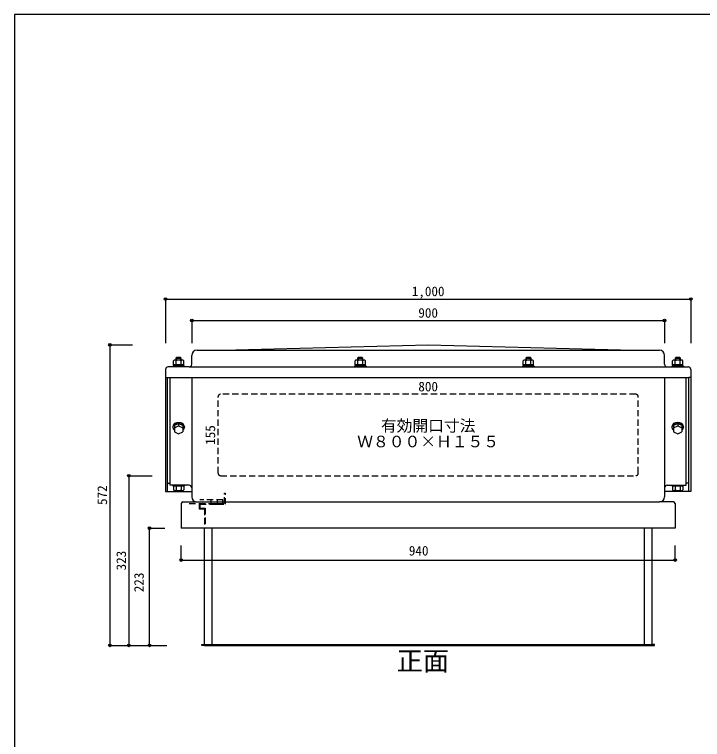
# Model space of a CAD drawing. Units: millimetres at full size, sheet at 1:10. Extents: x -10475 to 9199, y -10092 to 10143.
# Drawn here: x 5199 to 6508, y -288 to 1092 of the extents above; entities that cross this region are included whole.
import ezdxf
from ezdxf.enums import TextEntityAlignment as Align

# ---------------------------------------------------------------- set-up
doc = ezdxf.new("R2010")
doc.units = ezdxf.units.MM
doc.header["$LTSCALE"] = 10
doc.header["$PDMODE"] = 32
doc.header["$PDSIZE"] = 5
doc.linetypes.add('DASHED1', pattern=[1.8, 1.2, -0.6])
for name, color, linetype in [('0-0_FRP', 7, 'Continuous'), ('0-1_SUS', 7, 'Continuous'), ('0-3_開口寸法', 2, 'DASHED1'), ('0-8_FRP寸法', 3, 'Continuous'), ('0-F_図面枠', 7, 'Continuous'), ('3-8', 4, 'Continuous')]:
    doc.layers.add(name, color=color, linetype=linetype)
doc.styles.add('ＭＳ ゴシック', font='')
doc.styles.get('ＭＳ ゴシック').set_extended_font_data('MS Gothic')

msp = doc.modelspace()

# ---------------------------------------------------------------- linework, layer by layer
at = {"layer": '0-0_FRP', "color": 4}
for p, q in [((5536.2, 426.21), (5536.2, 443.21)), ((5546.2, 453.21), (6426.2, 453.21)), ((6436.2, 426.21), (6436.2, 443.21)), ((5515.4, 434.31), (5515.4, 438.72)), ((5861.11, 434.31), (5861.11, 438.72)), ((6181.11, 434.31), (6181.11, 438.72)), ((6465.4, 434.31), (6465.4, 438.72)), ((5486.2, 416.21), (5486.2, 401.21)), ((5531.2, 421.21), (5491.2, 421.21)), ((5531.2, 421.21), (6441.2, 421.21)), ((6441.2, 421.21), (6481.2, 421.21)), ((6486.2, 416.21), (6486.2, 401.21)), ((5486.2, 403.21), (5486.2, 184.21)), ((5486.2, 401.21), (6482.2, 401.21)), ((5490.2, 184.21), (5490.2, 401.21)), ((5495.2, 196.21), (5495.2, 401.21)), ((5536.2, 401.21), (5536.2, 369.21)), ((6436.2, 401.21), (6436.2, 369.21)), ((6477.2, 196.21), (6477.2, 401.21)), ((6486.2, 401.21), (6482.2, 401.21)), ((6482.2, 184.21), (6482.2, 401.21)), ((6486.2, 403.21), (6486.2, 184.21)), ((5536.2, 369.21), (5536.2, 218.21)), ((6436.2, 369.21), (6436.2, 218.21)), ((5536.2, 220.21), (5536.2, 174.21)), ((6436.2, 218.21), (6436.2, 174.21)), ((5492.15, 200.21), (5495.2, 200.21)), ((5511.2, 196.21), (5495.2, 196.21)), ((5531.2, 196.21), (5511.2, 196.21)), ((6441.2, 196.21), (6461.2, 196.21)), ((6461.2, 196.21), (6477.2, 196.21)), ((6480.2, 200.21), (6477.2, 200.21)), ((5516.2, 161.21), (5516.2, 114.21)), ((5519.2, 164.21), (5546.2, 164.21)), ((5526.2, 164.21), (6426.2, 164.21)), ((5546.2, 164.21), (5573.2, 164.21)), ((5546.2, 164.21), (5573.2, 164.21)), ((5585.2, 164.21), (5595.2, 164.21)), ((5585.2, 164.21), (5595.2, 164.21)), ((6453.2, 164.21), (6426.2, 164.21)), ((6456.2, 161.21), (6456.2, 114.21)), ((6456.2, 114.21), (5516.2, 114.21))]:
    msp.add_line(p, q, dxfattribs=at)
at = {"layer": '0-0_FRP'}
for p, q in [((5501.38, 425.31), (5501.38, 432.9)), ((5518.56, 434.31), (5503.84, 434.31)), ((5506.2, 437.92), (5516.2, 437.92)), ((5506.2, 437.92), (5506.2, 434.31)), ((5506.29, 425.31), (5506.29, 432.9)), ((5516.2, 437.92), (5514.7, 439.42)), ((5516.1, 425.31), (5516.1, 432.9)), ((5516.2, 434.31), (5516.2, 437.92)), ((5521.01, 425.31), (5521.01, 432.9)), ((5847.1, 425.31), (5847.1, 432.9)), ((5864.27, 434.31), (5849.55, 434.31)), ((5851.91, 437.92), (5861.91, 437.92)), ((5851.91, 437.92), (5851.91, 434.31)), ((5852.01, 425.31), (5852.01, 432.9)), ((5861.91, 437.92), (5860.41, 439.42)), ((5861.82, 425.31), (5861.82, 432.9)), ((5861.91, 434.31), (5861.91, 437.92)), ((5866.73, 425.31), (5866.73, 432.9)), ((6167.1, 425.31), (6167.1, 432.9)), ((6184.27, 434.31), (6169.55, 434.31)), ((6171.91, 437.92), (6181.91, 437.92)), ((6171.91, 437.92), (6171.91, 434.31)), ((6172.01, 425.31), (6172.01, 432.9)), ((6181.91, 437.92), (6180.41, 439.42)), ((6181.82, 425.31), (6181.82, 432.9)), ((6181.91, 434.31), (6181.91, 437.92)), ((6186.73, 425.31), (6186.73, 432.9)), ((6451.38, 425.31), (6451.38, 432.9)), ((6468.56, 434.31), (6453.84, 434.31)), ((6456.2, 437.92), (6466.2, 437.92)), ((6456.2, 437.92), (6456.2, 434.31)), ((6456.29, 425.31), (6456.29, 432.9)), ((6466.2, 437.92), (6464.7, 439.42)), ((6466.1, 425.31), (6466.1, 432.9)), ((6466.2, 434.31), (6466.2, 437.92)), ((6471.01, 425.31), (6471.01, 432.9)), ((5500.2, 422.81), (5500.2, 421.21)), ((5520.2, 422.81), (5500.2, 422.81)), ((5521.01, 425.31), (5501.38, 425.31)), ((5502, 422.81), (5502, 425.31)), ((5510.96, 425.31), (5502.26, 425.31)), ((5509.82, 422.81), (5502.26, 422.81)), ((5509.55, 425.31), (5510.69, 422.81)), ((5512.84, 422.81), (5511.7, 425.31)), ((5522.2, 422.81), (5511.96, 422.81)), ((5520.66, 425.31), (5513.11, 425.31)), ((5520.4, 425.31), (5520.4, 422.81)), ((5522.2, 422.81), (5522.2, 421.21)), ((5845.91, 422.81), (5845.91, 421.21)), ((5865.91, 422.81), (5845.91, 422.81)), ((5866.73, 425.31), (5847.1, 425.31)), ((5847.71, 422.81), (5847.71, 425.31)), ((5856.67, 425.31), (5847.98, 425.31)), ((5855.53, 422.81), (5847.98, 422.81)), ((5855.27, 425.31), (5856.41, 422.81)), ((5858.56, 422.81), (5857.42, 425.31)), ((5867.91, 422.81), (5857.68, 422.81)), ((5866.38, 425.31), (5858.82, 425.31)), ((5866.11, 425.31), (5866.11, 422.81)), ((5867.91, 422.81), (5867.91, 421.21)), ((6165.91, 422.81), (6165.91, 421.21)), ((6185.91, 422.81), (6165.91, 422.81)), ((6186.73, 425.31), (6167.1, 425.31)), ((6167.71, 422.81), (6167.71, 425.31)), ((6176.67, 425.31), (6167.98, 425.31)), ((6175.53, 422.81), (6167.98, 422.81)), ((6175.27, 425.31), (6176.41, 422.81)), ((6178.56, 422.81), (6177.42, 425.31)), ((6187.91, 422.81), (6177.68, 422.81)), ((6186.38, 425.31), (6178.82, 425.31)), ((6186.11, 425.31), (6186.11, 422.81)), ((6187.91, 422.81), (6187.91, 421.21)), ((6450.2, 422.81), (6450.2, 421.21)), ((6470.2, 422.81), (6450.2, 422.81)), ((6471.01, 425.31), (6451.38, 425.31)), ((6452, 422.81), (6452, 425.31)), ((6460.96, 425.31), (6452.26, 425.31)), ((6459.82, 422.81), (6452.26, 422.81)), ((6459.55, 425.31), (6460.69, 422.81)), ((6462.84, 422.81), (6461.7, 425.31)), ((6472.2, 422.81), (6461.96, 422.81)), ((6470.66, 425.31), (6463.11, 425.31)), ((6470.4, 425.31), (6470.4, 422.81)), ((6472.2, 422.81), (6472.2, 421.21)), ((5503.2, 310.09), (5511.2, 313.83)), ((5503.2, 310.09), (5503.2, 305.18)), ((5503.2, 305.18), (5511.2, 308.91)), ((5503.2, 305.18), (5503.2, 297.71)), ((5511.2, 313.83), (5511.2, 308.91)), ((5511.2, 313.83), (5519.2, 310.09)), ((5511.2, 308.91), (5519.2, 305.18)), ((5519.2, 310.09), (5519.2, 305.18)), ((5519.2, 305.18), (5519.2, 297.71)), ((6453.2, 310.09), (6461.2, 313.83)), ((6453.2, 310.09), (6453.2, 305.18)), ((6453.2, 305.18), (6461.2, 308.91)), ((6453.2, 305.18), (6453.2, 297.71)), ((6461.2, 313.83), (6461.2, 308.91)), ((6461.2, 313.83), (6469.2, 310.09)), ((6461.2, 308.91), (6469.2, 305.18)), ((6469.2, 310.09), (6469.2, 305.18)), ((6469.2, 305.18), (6469.2, 297.71)), ((5503.2, 297.71), (5511.2, 293.97)), ((5511.2, 293.97), (5519.2, 297.71)), ((6453.2, 297.71), (6461.2, 293.97)), ((6461.2, 293.97), (6469.2, 297.71)), ((5501.38, 194.61), (5501.38, 187.03)), ((5522.2, 194.61), (5501.38, 194.61)), ((5506.29, 194.61), (5506.29, 187.03)), ((5516.1, 194.61), (5516.1, 187.03)), ((5521.01, 194.61), (5521.01, 187.03)), ((5522.2, 196.21), (5522.2, 194.61)), ((6451.38, 194.61), (6451.38, 187.03)), ((6472.2, 194.61), (6451.38, 194.61)), ((6456.29, 194.61), (6456.29, 187.03)), ((6466.1, 194.61), (6466.1, 187.03)), ((6471.01, 194.61), (6471.01, 187.03)), ((6472.2, 196.21), (6472.2, 194.61))]:
    msp.add_line(p, q, dxfattribs=at)
at = {"layer": '0-0_FRP', "color": 3}
for p, q in [((5500.2, 307.4), (5500.2, 306.36)), ((5522.2, 307.4), (5522.2, 306.36)), ((6450.2, 307.4), (6450.2, 306.36)), ((6472.2, 307.4), (6472.2, 306.36))]:
    msp.add_line(p, q, dxfattribs=at)
at = {"layer": '0-0_FRP', "color": 4, "linetype": 'DASHED1'}
for p, q in [((5595.2, 168.21), (5551.69, 168.21)), ((5573.2, 161.21), (5573.2, 168.21)), ((5585.2, 161.21), (5585.2, 168.21)), ((5595.2, 161.21), (5595.2, 168.21)), ((5531.5, 161.21), (5550.2, 161.21))]:
    msp.add_line(p, q, dxfattribs=at)
at = {"layer": '0-0_FRP', "color": 4}
for points in [[(5595.2, 453.21), (5986.2, 463.21), (6377.2, 453.21)], [(5507, 438.72), (5507, 436.08), (5507, 434.31)], [(5852.71, 438.72), (5852.71, 436.08), (5852.71, 434.31)], [(6172.71, 438.72), (6172.71, 436.08), (6172.71, 434.31)], [(6457, 438.72), (6457, 436.08), (6457, 434.31)], [(5486.2, 184.21), (5490.2, 184.21), (5536.2, 184.21)], [(6486.2, 184.21), (6482.2, 184.21), (6436.2, 184.21)]]:
    msp.add_lwpolyline(points, dxfattribs=at)
at = {"layer": '0-0_FRP'}
for points in [[(5514.7, 439.42), (5507.7, 439.42), (5506.2, 437.92)], [(5860.41, 439.42), (5853.41, 439.42), (5851.91, 437.92)], [(6180.41, 439.42), (6173.41, 439.42), (6171.91, 437.92)], [(6464.7, 439.42), (6457.7, 439.42), (6456.2, 437.92)], [(5500.2, 196.21), (5500.2, 194.61), (5520.2, 194.61)], [(6450.2, 196.21), (6450.2, 194.61), (6470.2, 194.61)], [(5518.56, 185.61), (5503.84, 185.61), (5518.56, 185.61)], [(6468.56, 185.61), (6453.84, 185.61), (6468.56, 185.61)]]:
    msp.add_lwpolyline(points, dxfattribs=at)
at = {"layer": '0-0_FRP', "color": 4}
for centre, radius, start, end in [((5546.2, 443.21), 10, 90, 180), ((6426.2, 443.21), 10, 0, 90), ((5491.2, 416.21), 5, 90, 180), ((5531.2, 426.21), 5, 270, 0), ((6441.2, 426.21), 5, 180, 270), ((6481.2, 416.21), 5, 0, 90), ((5492.2, 198.21), 2, 90, 180), ((5531.2, 191.21), 5, 0, 90), ((6441.2, 191.21), 5, 90, 180), ((6480.2, 198.21), 2, 0, 90), ((5546.2, 174.21), 10, 180, 270), ((6426.2, 174.21), 10, 270, 0), ((5519.2, 161.21), 3, 90, 180), ((6453.2, 161.21), 3, 0, 90)]:
    msp.add_arc(centre, radius, start, end, dxfattribs=at)
at = {"layer": '0-0_FRP'}
for centre, radius, start, end in [((5503.84, 431.48), 2.83, 29.99985, 149.99985), ((5511.2, 425.11), 9.21, 57.79585, 122.2043), ((5518.56, 431.48), 2.83, 29.99985, 149.99985), ((5849.55, 431.48), 2.83, 29.99985, 149.99985), ((5856.91, 425.11), 9.21, 57.79585, 122.2043), ((5864.27, 431.48), 2.83, 29.99985, 149.99985), ((6169.55, 431.48), 2.83, 29.99985, 149.99985), ((6176.91, 425.11), 9.21, 57.79585, 122.2043), ((6184.27, 431.48), 2.83, 29.99985, 149.99985), ((6453.84, 431.48), 2.83, 29.99985, 149.99985), ((6461.2, 425.11), 9.21, 57.79585, 122.2043), ((6468.56, 431.48), 2.83, 29.99985, 149.99985), ((5503.84, 188.45), 2.83, 210.00015, 330.00015), ((5511.2, 194.82), 9.21, 237.7957, 302.20415), ((5518.56, 188.45), 2.83, 210.00015, 330.00015), ((6453.84, 188.45), 2.83, 210.00015, 330.00015), ((6461.2, 194.82), 9.21, 237.7957, 302.20415), ((6468.56, 188.45), 2.83, 210.00015, 330.00015)]:
    msp.add_arc(centre, radius, start, end, dxfattribs=at)
at = {"layer": '0-0_FRP', "color": 3}
for centre, start_param, end_param in [((5511.2, 306.36), 2.3851363, 7.0396417), ((5511.2, 307.4), 3.1415927, 6.2831853), ((6461.2, 306.36), 2.3851363, 7.0396417), ((6461.2, 307.4), 3.1415927, 6.2831853)]:
    msp.add_ellipse(centre, major_axis=(-11, 0), ratio=0.761243, start_param=start_param, end_param=end_param, dxfattribs=at)
at = {"layer": '0-1_SUS', "linetype": 'DASHED1'}
for p, q in [((5598.7, 181.21), (5600.2, 181.21)), ((5600.2, 159.71), (5600.2, 181.21)), ((5551.7, 159.71), (5573.2, 159.71)), ((5561.7, 152.71), (5561.7, 122.79)), ((5573.2, 161.21), (5573.2, 159.71)), ((5573.2, 159.71), (5585.2, 159.71)), ((5585.2, 161.21), (5585.2, 159.71)), ((5585.2, 159.71), (5600.2, 159.71)), ((5560.2, 151.21), (5560.2, 114.21))]:
    msp.add_line(p, q, dxfattribs=at)
at = {"layer": '0-1_SUS'}
for p, q in [((5560.2, -107.29), (5560.2, 114.21)), ((5575.2, -107.29), (5575.2, 114.21)), ((6397.2, 114.21), (6397.2, -107.29)), ((6412.2, 114.21), (6412.2, -107.29)), ((5560.2, -107.29), (6412.2, -107.29)), ((5560.2, -108.79), (6412.2, -108.79))]:
    msp.add_line(p, q, dxfattribs=at)
at = {"layer": '0-1_SUS', "linetype": 'DASHED1'}
for points in [[(5585.2, 161.21), (5598.7, 161.21), (5598.7, 181.21)], [(5550.2, 161.21), (5550.2, 151.21), (5560.2, 151.21)], [(5550.2, 161.21), (5573.2, 161.21), (5585.2, 161.21)], [(5551.7, 159.71), (5551.7, 152.71), (5561.7, 152.71)]]:
    msp.add_lwpolyline(points, dxfattribs=at)
at = {"layer": '0-1_SUS'}
for points in [[(5560.2, -108.79), (5555.2, -108.79), (5555.2, -107.29), (5560.2, -107.29)], [(6412.2, -108.79), (6417.2, -108.79), (6417.2, -107.29), (6412.2, -107.29)]]:
    msp.add_lwpolyline(points, dxfattribs=at)
at = {"layer": '0-3_開口寸法'}
for p, q in [((5586.2, 219.21), (5586.2, 364.21)), ((6381.2, 369.21), (5591.2, 369.21)), ((6386.2, 219.21), (6386.2, 364.21)), ((5591.2, 214.21), (6381.2, 214.21))]:
    msp.add_line(p, q, dxfattribs=at)
for centre, start, end in [((5591.2, 364.21), 90, 180), ((6381.2, 364.21), 0, 90), ((5591.2, 219.21), 180, 270), ((6381.2, 219.21), 270, 0)]:
    msp.add_arc(centre, 5, start, end, dxfattribs=at)
at = {"layer": '0-8_FRP寸法'}
for p, q in [((5486.2, 550.46), (5486.2, 466.32)), ((6486.2, 550.46), (6486.2, 466.32)), ((5536.2, 509.48), (5536.2, 466.32)), ((6436.2, 509.48), (6436.2, 466.32)), ((5380.5, 463.21), (5423.7, 463.21)), ((5416.53, 214.21), (5437.95, 214.21)), ((5416.53, 214.21), (5460.54, 214.21)), ((5455.95, 114.21), (5485.25, 114.21)), ((5516.2, 53.62), (5516.2, 81.4)), ((6456.2, 53.62), (6456.2, 81.4)), ((5380.5, -108.79), (5423.7, -108.79)), ((5416.53, -108.79), (5437.95, -108.79)), ((5416.53, -108.79), (5489.05, -108.79))]:
    msp.add_line(p, q, dxfattribs=at)
at = {"layer": '0-8_FRP寸法', "color": 4}
for p, q in [((5486.2, 550.46), (6486.2, 550.46)), ((5536.2, 509.48), (6436.2, 509.48)), ((5380.5, 463.21), (5380.5, -108.79)), ((5455.95, -108.79), (5455.95, 114.21)), ((5516.2, 53.62), (6456.2, 53.62))]:
    msp.add_line(p, q, dxfattribs=at)
at = {"layer": '0-8_FRP寸法', "color": 6}
for p in [(5486.2, 550.46), (6486.2, 550.46), (5536.2, 509.48), (6436.2, 509.48), (5380.5, 463.21), (5416.53, 214.21), (5455.95, 114.21), (5516.2, 53.62), (6456.2, 53.62), (5380.5, -108.79), (5416.53, -108.79), (5455.95, -108.79)]:
    msp.add_point(p, dxfattribs=at)
at = {"layer": '0-F_図面枠'}
msp.add_lwpolyline([(9198.81, 1092.07), (5198.81, 1092.07), (5198.81, -1667.93)], dxfattribs=at)
at = {"layer": '3-8'}
msp.add_line((5416.53, 214.21), (5416.53, -108.79), dxfattribs=at)

# ---------------------------------------------------------------- texts
at = {"layer": '0-3_開口寸法', "color": 3, "style": 'ＭＳ ゴシック'}
for s, height, p in [('800', 18.33, (5967.45, 369.21)), ('有効開口寸法', 21.99, (5896.2, 291.71)), ('Ｗ８００×Ｈ１５５', 21.99, (5851.2, 261.71))]:
    msp.add_text(s, height=height, dxfattribs=at).set_placement(p, align=Align.BOTTOM_LEFT)
msp.add_text('155', height=18.33, rotation=90, dxfattribs=at).set_placement((5586.2, 272.96), align=Align.BOTTOM_LEFT)
at = {"layer": '0-8_FRP寸法', "style": 'ＭＳ ゴシック'}
for s, p in [('1,000', (5954.95, 550.46)), ('900', (5967.45, 509.48)), ('940', (5949.41, 56.74))]:
    msp.add_text(s, height=18.33, dxfattribs=at).set_placement(p, align=Align.BOTTOM_LEFT)
for s, p in [('572', (5380.5, 158.46)), ('323', (5416.53, 33.96)), ('223', (5450.33, -7.6))]:
    msp.add_text(s, height=18.33, rotation=90, dxfattribs=at).set_placement(p, align=Align.BOTTOM_LEFT)
at = {"layer": '0-8_FRP寸法', "color": 6, "style": 'ＭＳ ゴシック'}
msp.add_text('正面', height=36.66, dxfattribs=at).set_placement((5926.2, -167.72), align=Align.BOTTOM_LEFT)

doc.saveas('drawing.dxf')
